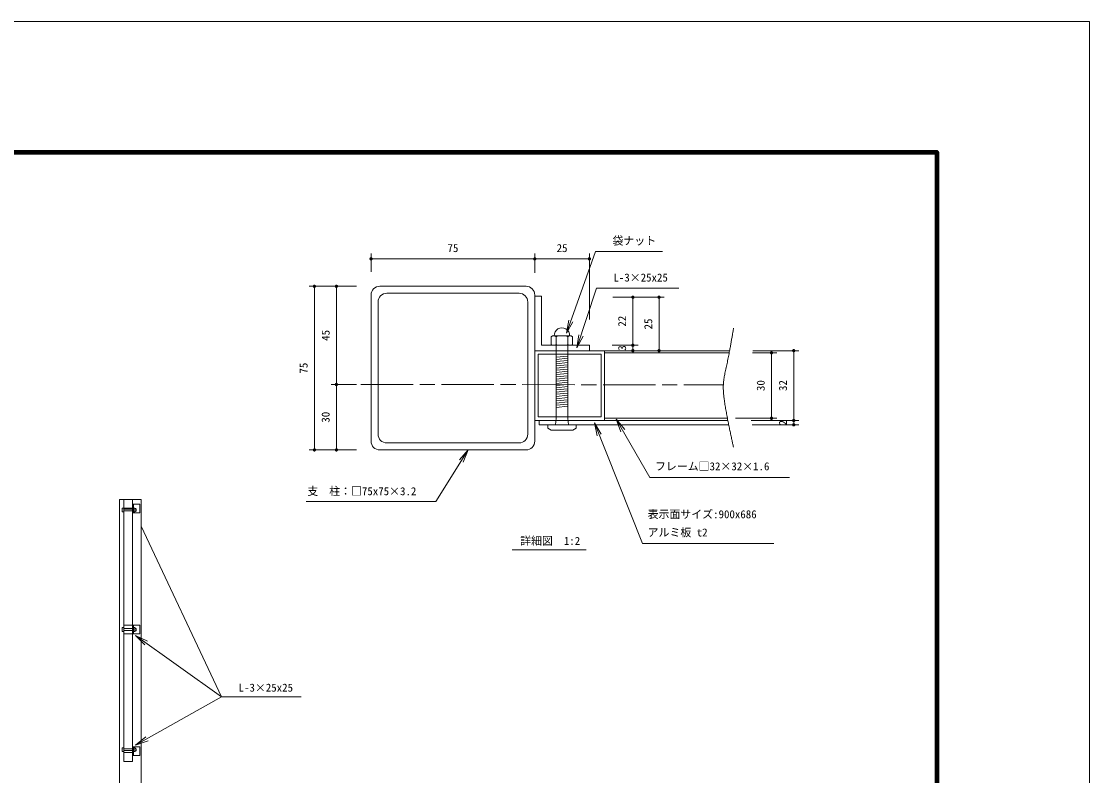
# Model space of a CAD drawing. Units: millimetres at full size, sheet at 1:15, with parts at other scales. Extents: x -300 to 6600, y -225 to 4680.
# Drawn here: x 2930 to 6600, y 2087 to 4680 of the extents above; entities that cross this region are included whole.
import ezdxf
from ezdxf.enums import TextEntityAlignment as Align

# ---------------------------------------------------------------- set-up
doc = ezdxf.new("R2010")
doc.units = ezdxf.units.MM
doc.header["$LTSCALE"] = 15
doc.linetypes.add('CHAIN', pattern=[18.5, 12, -1.5, 3.5, -1.5])
for name, color, linetype, lineweight in [('C-TTL', 2, 'Continuous', 140), ('D-BMK', 2, 'CHAIN', 13), ('D-STR', 1, 'Continuous', 13), ('D-STR-DIM', 7, 'Continuous', 13), ('D-STR-HTXT', 7, 'Continuous', 13), ('D-STR-TXT', 7, 'Continuous', 13)]:
    doc.layers.add(name, color=color, linetype=linetype, lineweight=lineweight)
doc.styles.add('ＭＳ ゴシック', font='')
doc.styles.get('ＭＳ ゴシック').set_extended_font_data('MS Gothic')

# ---------------------------------------------------------------- blocks, each defined once
blk = doc.blocks.new('filled_dot')
at = {"color": 0, "linetype": 'Continuous', "lineweight": -2, "const_width": 1.25}
blk.add_lwpolyline([(-0.625, 0, 1), (0.625, 0, 1)], format="xyb", close=True, dxfattribs=at)
blk = doc.blocks.new('open_arrow')
at = {"color": 0, "linetype": 'Continuous', "lineweight": -2}
blk.add_lwpolyline([(7.5, 1.25), (0, 0), (7.5, -1.25)], dxfattribs=at)

msp = doc.modelspace()

# ---------------------------------------------------------------- linework, layer by layer
at = {"layer": 'C-TTL', "color": 5, "lineweight": 13}
msp.add_lwpolyline([(-300, -225), (-300, 4680), (6600, 4680), (6600, -225)], close=True, dxfattribs=at)
at = {"layer": 'C-TTL'}
msp.add_lwpolyline([(225, 225), (225, 4230), (6075, 4230), (6075, 225)], close=True, dxfattribs=at)
at = {"layer": 'D-BMK'}
msp.add_line((4095.87, 3431.66), (5341.33, 3430.32), dxfattribs=at)
at = {"layer": 'D-STR'}
for p, q in [((4161.33, 3769.16), (4663.83, 3769.16)), ((4185.33, 3745.16), (4639.83, 3745.16)), ((4131.33, 3236.66), (4131.33, 3739.16)), ((4155.33, 3260.66), (4155.33, 3715.16)), ((4669.83, 3715.16), (4669.83, 3260.66)), ((4693.83, 3739.16), (4693.83, 3236.66)), ((4693.83, 3735.41), (4693.83, 3588.61)), ((4716.33, 3735.41), (4693.83, 3735.41)), ((4716.33, 3566.67), (4716.33, 3735.41)), ((4754.81, 3598.47), (4750.51, 3595.98)), ((4754.81, 3598.47), (4819.34, 3598.47)), ((4762.95, 3598.47), (4767.26, 3595.98)), ((4771.56, 3598.47), (4767.26, 3595.98)), ((4802.59, 3598.47), (4806.9, 3595.98)), ((4811.2, 3598.47), (4806.9, 3595.98)), ((4819.34, 3598.47), (4823.65, 3595.98)), ((4693.83, 3588.61), (4693.83, 3566.67)), ((4693.83, 3566.67), (4693.83, 3553.92)), ((4881.33, 3566.67), (4716.33, 3566.67)), ((4750.51, 3569.16), (4750.51, 3595.98)), ((4754.81, 3566.67), (4750.51, 3569.16)), ((4762.95, 3566.67), (4767.26, 3569.16)), ((4767.2, 3566.67), (4767.2, 3315.42)), ((4767.26, 3569.16), (4767.26, 3595.98)), ((4771.56, 3566.67), (4767.26, 3569.16)), ((4802.59, 3566.67), (4806.9, 3569.16)), ((4806.9, 3569.16), (4806.9, 3595.98)), ((4811.2, 3566.67), (4806.9, 3569.16)), ((4806.95, 3315.42), (4806.95, 3566.67)), ((4819.34, 3566.67), (4823.65, 3569.16)), ((4823.65, 3569.16), (4823.65, 3595.98)), ((4881.33, 3547.91), (4881.33, 3566.67)), ((4693.83, 3553.92), (4693.83, 3547.91)), ((4693.83, 3547.92), (4933.84, 3547.92)), ((4693.83, 3307.92), (4693.83, 3547.92)), ((4693.83, 3307.92), (4693.83, 3547.91)), ((4693.83, 3547.91), (4716.33, 3547.91)), ((4705.83, 3535.92), (4921.83, 3535.92)), ((4705.83, 3319.92), (4705.83, 3535.92)), ((4716.33, 3547.91), (4881.33, 3547.91)), ((4806.95, 3535.92), (4767.2, 3535.92)), ((4767.2, 3535.92), (4787.08, 3535.92)), ((4767.2, 3525.44), (4806.95, 3529.48)), ((4921.83, 3535.92), (4921.83, 3319.92)), ((4933.84, 3547.92), (4933.84, 3307.92)), ((4933.84, 3547.92), (5363.23, 3547.91)), ((4933.84, 3315.41), (4933.84, 3540.41)), ((4933.84, 3540.41), (5361.38, 3540.41)), ((4767.2, 3517.94), (4806.95, 3521.98)), ((4767.2, 3510.44), (4806.95, 3514.48)), ((4767.2, 3502.94), (4806.95, 3506.98)), ((4767.2, 3495.44), (4806.95, 3499.48)), ((4767.2, 3487.94), (4806.95, 3491.98)), ((4767.2, 3480.43), (4806.95, 3484.48)), ((4767.2, 3472.93), (4806.95, 3476.98)), ((4767.2, 3465.43), (4806.95, 3469.48)), ((4767.2, 3457.93), (4806.95, 3461.97)), ((4767.2, 3450.43), (4806.95, 3454.47)), ((4767.2, 3442.93), (4806.95, 3446.97)), ((4767.2, 3435.43), (4806.95, 3439.47)), ((4767.2, 3427.93), (4806.95, 3431.97)), ((4767.2, 3420.43), (4806.95, 3424.47)), ((4767.2, 3412.93), (4806.95, 3416.97)), ((4767.2, 3405.43), (4806.95, 3409.47)), ((4767.2, 3397.92), (4806.95, 3401.97)), ((4767.2, 3390.42), (4806.95, 3394.47)), ((4767.2, 3382.92), (4806.95, 3386.97)), ((4767.2, 3375.42), (4806.95, 3379.46)), ((4767.2, 3367.92), (4806.95, 3371.96)), ((4767.2, 3360.42), (4806.95, 3364.46)), ((4767.2, 3352.92), (4806.95, 3356.96)), ((4933.84, 3307.92), (4693.83, 3307.92)), ((4921.83, 3319.92), (4705.83, 3319.92)), ((4708.83, 3292.92), (4708.83, 3307.92)), ((4767.2, 3315.42), (4764.58, 3292.92)), ((4809.58, 3292.92), (4806.95, 3315.42)), ((5355.81, 3315.41), (4933.84, 3315.41)), ((5357.31, 3307.92), (4933.84, 3307.92)), ((5360.32, 3292.92), (4708.83, 3292.92)), ((4835.83, 3292.92), (4738.32, 3292.92)), ((4738.32, 3292.92), (4738.32, 3281.67)), ((4738.32, 3285.42), (4738.32, 3292.92)), ((4738.32, 3292.92), (4787.07, 3292.92)), ((4738.32, 3281.67), (4749.57, 3274.17)), ((4749.57, 3274.17), (4824.58, 3274.17)), ((4764.58, 3292.92), (4809.58, 3292.92)), ((4824.58, 3274.17), (4835.83, 3281.67)), ((4835.83, 3281.67), (4835.83, 3292.92)), ((4639.83, 3230.66), (4185.33, 3230.66)), ((4663.83, 3206.66), (4161.33, 3206.66)), ((3266.85, 1036.08), (3266.85, 3036.14)), ((3266.85, 3036.14), (3341.84, 3036.14)), ((3281.84, 3006.14), (3281.84, 3036.14)), ((3311.84, 3036.14), (3311.84, 3006.14)), ((3311.84, 2990.57), (3311.84, 3020.57)), ((3311.84, 3020.57), (3336.84, 3020.57)), ((3311.84, 2990.57), (3311.84, 3020.56)), ((3311.84, 3020.56), (3314.84, 3020.56)), ((3314.84, 3020.56), (3314.84, 2990.57)), ((3336.84, 3020.57), (3336.84, 2990.57)), ((3341.84, 3036.14), (3341.84, 1036.08)), ((3276.34, 2994.06), (3276.34, 3007.06)), ((3276.34, 3007.06), (3281.84, 3007.06)), ((3281.84, 2994.06), (3276.34, 2994.06)), ((3281.84, 3007.06), (3281.84, 2994.06)), ((3281.84, 3006.14), (3281.84, 2601.14)), ((3311.84, 3006.14), (3281.84, 3006.14)), ((3281.84, 2997.56), (3281.84, 3003.56)), ((3281.84, 3003.56), (3314.84, 3003.56)), ((3314.84, 2997.56), (3281.84, 2997.56)), ((3311.84, 3006.14), (3311.84, 2601.14)), ((3314.84, 2990.57), (3311.84, 2990.57)), ((3336.84, 2990.57), (3311.84, 2990.57)), ((3314.84, 3007.06), (3314.84, 2994.06)), ((3320.34, 3007.06), (3314.84, 3007.06)), ((3314.84, 3003.56), (3314.84, 2997.56)), ((3314.84, 2994.06), (3320.34, 2994.06)), ((3320.34, 2994.06), (3320.34, 3007.06)), ((3276.34, 2582.79), (3276.34, 2595.78)), ((3276.34, 2595.78), (3281.84, 2595.78)), ((3281.84, 2582.79), (3276.34, 2582.79)), ((3281.84, 2574.29), (3281.84, 2604.29)), ((3281.84, 2604.29), (3311.84, 2604.29)), ((3281.84, 2595.78), (3281.84, 2582.79)), ((3281.84, 2586.28), (3281.84, 2592.28)), ((3281.84, 2592.28), (3314.84, 2592.28)), ((3314.84, 2586.28), (3281.84, 2586.28)), ((3281.84, 2574.29), (3281.84, 2166.04)), ((3311.84, 2574.29), (3281.84, 2574.29)), ((3311.84, 2574.29), (3311.84, 2604.29)), ((3311.84, 2604.29), (3311.84, 2574.29)), ((3311.84, 2604.29), (3336.84, 2604.29)), ((3311.84, 2574.29), (3311.84, 2604.28)), ((3311.84, 2604.28), (3314.84, 2604.28)), ((3311.84, 2574.29), (3311.84, 2166.04)), ((3314.84, 2574.29), (3311.84, 2574.29)), ((3336.84, 2574.29), (3311.84, 2574.29)), ((3314.84, 2604.28), (3314.84, 2574.29)), ((3314.84, 2595.78), (3314.84, 2582.79)), ((3320.34, 2595.78), (3314.84, 2595.78)), ((3314.84, 2592.28), (3314.84, 2586.28)), ((3314.84, 2582.79), (3320.34, 2582.79)), ((3320.34, 2582.79), (3320.34, 2595.78)), ((3336.84, 2604.29), (3336.84, 2574.29)), ((3276.34, 2169.74), (3276.34, 2182.74)), ((3276.34, 2182.74), (3281.84, 2182.74)), ((3281.84, 2169.74), (3276.34, 2169.74)), ((3281.84, 2182.74), (3281.84, 2169.74)), ((3281.84, 2173.24), (3281.84, 2179.24)), ((3281.84, 2179.24), (3314.84, 2179.24)), ((3314.84, 2173.24), (3281.84, 2173.24)), ((3281.84, 2136.04), (3281.84, 2166.04)), ((3281.84, 2166.04), (3311.84, 2166.04)), ((3311.84, 2186.24), (3314.84, 2186.24)), ((3311.84, 2156.24), (3311.84, 2186.24)), ((3311.84, 2186.24), (3336.84, 2186.24)), ((3311.84, 2166.04), (3311.84, 2136.04)), ((3314.84, 2186.24), (3314.84, 2156.24)), ((3314.84, 2182.74), (3314.84, 2169.74)), ((3320.34, 2182.74), (3314.84, 2182.74)), ((3314.84, 2179.24), (3314.84, 2173.24)), ((3314.84, 2169.74), (3320.34, 2169.74)), ((3320.34, 2169.74), (3320.34, 2182.74)), ((3336.84, 2186.24), (3336.84, 2156.24)), ((3311.84, 2136.04), (3281.84, 2136.04)), ((3314.84, 2156.24), (3311.84, 2156.24)), ((3336.84, 2156.24), (3311.84, 2156.24))]:
    msp.add_line(p, q, dxfattribs=at)
for centre, radius, start, end in [((4161.34, 3739.15), 30.01, 90.021, 179.979), ((4185.34, 3715.15), 30.01, 90.021, 179.979), ((4639.82, 3715.15), 30.01, 0.021, 89.979), ((4663.82, 3739.15), 30.01, 0.021, 89.979), ((4787.08, 3600.06), 26.23, 356.5254, 183.4746), ((4161.34, 3236.67), 30.01, 180.021, 269.979), ((4185.34, 3260.66), 30.01, 180.021, 269.979), ((4639.82, 3260.66), 30.01, 270.021, 359.979), ((4663.82, 3236.67), 30.01, 270.021, 359.979), ((3320.28, 3001.89), 3.86, 41.362, 87.483), ((3320.44, 2998.85), 3.46, 270.114, 314.472), ((3319.36, 3000.13), 5.14, 313.046, 349.63), ((3318.4, 3000.55), 6.16, 0.117, 39.155), ((3318.1, 3000.56), 6.46, 347.946, 0.081), ((3320.44, 2587.55), 3.44, 270.033, 313.728), ((3320.28, 2590.61), 3.86, 41.362, 87.483), ((3319.39, 2588.83), 5.1, 312.304, 349.112), ((3318.4, 2589.27), 6.16, 0.117, 39.155), ((3318.05, 2589.28), 6.51, 347.434, 0.027), ((3320.44, 2174.5), 3.44, 270.033, 313.728), ((3320.28, 2177.57), 3.86, 41.362, 87.483), ((3319.39, 2175.78), 5.1, 312.304, 349.112), ((3318.4, 2176.23), 6.16, 0.117, 39.155), ((3318.05, 2176.24), 6.51, 347.434, 0.027)]:
    msp.add_arc(centre, radius, start, end, dxfattribs=at)
msp.add_open_spline([(5376.46, 3624.94), (5376.29, 3623.91), (5375.79, 3620.82), (5375.62, 3619.79), (5375.45, 3618.76), (5374.95, 3615.67), (5374.78, 3614.64), (5374.61, 3613.61), (5374.11, 3610.51), (5373.94, 3609.48), (5373.77, 3608.45), (5373.26, 3605.36), (5373.09, 3604.33), (5372.86, 3602.94), (5372.17, 3598.78), (5371.93, 3597.39), (5371.7, 3596), (5371, 3591.84), (5370.76, 3590.45), (5370.53, 3589.06), (5369.81, 3584.9), (5369.58, 3583.51), (5369.34, 3582.12), (5368.61, 3577.96), (5368.37, 3576.57), (5368.11, 3575.09), (5367.33, 3570.66), (5367.07, 3569.18), (5366.8, 3567.7), (5366.01, 3563.27), (5365.74, 3561.79), (5365.47, 3560.32), (5364.66, 3555.89), (5364.39, 3554.41), (5364.12, 3552.93), (5363.3, 3548.51), (5363.02, 3547.03), (5362.66, 3545.11), (5361.57, 3539.34), (5361.2, 3537.42), (5360.82, 3535.5), (5359.7, 3529.74), (5359.32, 3527.82), (5358.94, 3525.9), (5357.77, 3520.15), (5357.38, 3518.24), (5356.98, 3516.32), (5355.78, 3510.58), (5355.37, 3508.67), (5354.96, 3506.76), (5353.71, 3501.05), (5353.29, 3499.15), (5352.87, 3497.24), (5351.6, 3491.54), (5351.18, 3489.63), (5350.76, 3487.73), (5349.5, 3482.01), (5349.1, 3480.11), (5348.69, 3478.2), (5347.48, 3472.47), (5347.09, 3470.56), (5346.76, 3468.92), (5345.79, 3464), (5345.49, 3462.36), (5345.18, 3460.71), (5344.31, 3455.77), (5344.05, 3454.12), (5343.79, 3452.47), (5343.07, 3447.51), (5342.87, 3445.86), (5342.67, 3444.2), (5342.15, 3439.22), (5342.01, 3437.56), (5341.89, 3436.1), (5341.63, 3431.72), (5341.57, 3430.26), (5341.51, 3428.8), (5341.42, 3424.41), (5341.42, 3422.95), (5341.41, 3421.49), (5341.47, 3417.1), (5341.51, 3415.64), (5341.55, 3414.17), (5341.75, 3409.79), (5341.83, 3408.33), (5341.9, 3406.97), (5342.19, 3402.91), (5342.3, 3401.55), (5342.41, 3400.2), (5342.78, 3396.14), (5342.91, 3394.79), (5343.05, 3393.44), (5343.5, 3389.39), (5343.65, 3388.05), (5343.81, 3386.7), (5344.31, 3382.66), (5344.49, 3381.31), (5344.74, 3379.46), (5345.51, 3373.93), (5345.77, 3372.09), (5346.04, 3370.24), (5346.89, 3364.72), (5347.18, 3362.88), (5347.47, 3361.04), (5348.37, 3355.53), (5348.68, 3353.69), (5348.99, 3351.85), (5349.94, 3346.35), (5350.26, 3344.51), (5350.59, 3342.64), (5351.59, 3337.02), (5351.93, 3335.15), (5352.27, 3333.28), (5353.3, 3327.67), (5353.65, 3325.8), (5354, 3323.93), (5355.06, 3318.33), (5355.41, 3316.46), (5355.77, 3314.59), (5356.85, 3308.99), (5357.22, 3307.13), (5357.55, 3305.44), (5358.55, 3300.39), (5358.88, 3298.7), (5359.22, 3297.02), (5360.23, 3291.97), (5360.57, 3290.28), (5360.91, 3288.6), (5361.94, 3283.55), (5362.29, 3281.87), (5362.63, 3280.19), (5363.68, 3275.14), (5364.03, 3273.46), (5364.36, 3271.88), (5365.35, 3267.12), (5365.69, 3265.54), (5366.02, 3263.95), (5367.03, 3259.2), (5367.37, 3257.62), (5367.7, 3256.03), (5368.72, 3251.28), (5369.06, 3249.7), (5369.4, 3248.11), (5370.42, 3243.36), (5370.76, 3241.78), (5371.03, 3240.52), (5371.85, 3236.75), (5372.12, 3235.49), (5372.39, 3234.23), (5373.2, 3230.46), (5373.48, 3229.2), (5373.75, 3227.94), (5374.57, 3224.16), (5374.84, 3222.91), (5375.11, 3221.65), (5375.93, 3217.87), (5376.2, 3216.62)], degree=3, knots=[0, 0, 0, 0, 1, 1, 1, 2, 2, 2, 3, 3, 3, 4, 4, 4, 5, 5, 5, 6, 6, 6, 7, 7, 7, 8, 8, 8, 9, 9, 9, 10, 10, 10, 11, 11, 11, 12, 12, 12, 13, 13, 13, 14, 14, 14, 15, 15, 15, 16, 16, 16, 17, 17, 17, 18, 18, 18, 19, 19, 19, 20, 20, 20, 21, 21, 21, 22, 22, 22, 23, 23, 23, 24, 24, 24, 25, 25, 25, 26, 26, 26, 27, 27, 27, 28, 28, 28, 29, 29, 29, 30, 30, 30, 31, 31, 31, 32, 32, 32, 33, 33, 33, 34, 34, 34, 35, 35, 35, 36, 36, 36, 37, 37, 37, 38, 38, 38, 39, 39, 39, 40, 40, 40, 41, 41, 41, 42, 42, 42, 43, 43, 43, 44, 44, 44, 45, 45, 45, 46, 46, 46, 47, 47, 47, 48, 48, 48, 49, 49, 49, 50, 50, 50, 51, 51, 51, 52, 52, 52, 52], dxfattribs=at)
at = {"layer": 'D-STR-DIM'}
for p, q in [((4131.32, 3819.4), (4131.32, 3881.55)), ((4693.83, 3863.55), (4131.32, 3863.55)), ((4693.83, 3819.41), (4693.83, 3881.55)), ((4693.83, 3815.66), (4693.83, 3881.55)), ((4693.83, 3863.55), (4881.33, 3863.55)), ((4881.33, 3655.32), (4881.33, 3881.55)), ((4081.08, 3769.16), (3918.65, 3769.16)), ((3936.65, 3206.66), (3936.65, 3769.16)), ((4081.08, 3769.16), (3994.32, 3769.16)), ((4012.32, 3431.66), (4012.32, 3769.16)), ((4961.58, 3731.67), (5048.8, 3731.67)), ((5022.56, 3731.67), (5138.64, 3731.67)), ((5030.8, 3566.66), (5030.8, 3731.67)), ((5120.64, 3547.92), (5120.64, 3731.67)), ((4959.28, 3566.43), (5048.8, 3566.43)), ((4961.58, 3566.66), (5048.8, 3566.66)), ((5030.8, 3547.92), (5030.8, 3566.43)), ((4961.58, 3547.92), (5048.8, 3547.92)), ((5022.56, 3547.92), (5138.64, 3547.92)), ((5441.63, 3540.41), (5525.03, 3540.41)), ((5443.48, 3547.91), (5601.34, 3547.91)), ((5507.03, 3315.41), (5507.03, 3540.41)), ((5583.34, 3307.92), (5583.34, 3547.91)), ((4081.08, 3431.66), (3994.32, 3431.66)), ((4081.08, 3431.66), (3994.32, 3431.66)), ((4012.32, 3206.66), (4012.32, 3431.66)), ((5383.87, 3315.41), (5423.97, 3315.41)), ((5407.87, 3315.41), (5525.03, 3315.41)), ((5437.56, 3307.92), (5601.34, 3307.92)), ((5437.56, 3307.92), (5601.34, 3307.92)), ((5583.34, 3292.92), (5583.34, 3307.92)), ((5440.57, 3292.92), (5601.34, 3292.92)), ((4081.08, 3206.66), (3918.65, 3206.66)), ((4081.08, 3206.66), (3994.32, 3206.66))]:
    msp.add_line(p, q, dxfattribs=at)
at = {"layer": 'D-STR-HTXT'}
for p in [(3322.34, 2569.29), (3322.34, 2191.24)]:
    msp.add_line(p, (3617.84, 2357.92), dxfattribs=at)
for points in [[(4802.97, 3607.57), (4902.46, 3888.72), (4947.46, 3888.72), (5132.87, 3888.72)], [(4838.47, 3557.67), (4905.72, 3762.25), (4950.72, 3762.25), (5189.04, 3762.25)], [(4973.91, 3311.93), (5089.28, 3112.02), (5134.28, 3112.02), (5568.63, 3112.02)], [(4898.44, 3299.9), (5063.32, 2884.73), (5108.32, 2884.73), (5514.49, 2884.73)], [(4465.36, 3206.66), (4354.34, 3029.12), (4096.2, 3029.12), (3908.92, 3029.12)], [(3341.51, 2944.85), (3617.84, 2357.92), (3891.46, 2357.92)]]:
    msp.add_lwpolyline(points, dxfattribs=at)
at = {"layer": 'D-STR-TXT'}
msp.add_line((4616.41, 2862.77), (4870.41, 2862.77), dxfattribs=at)

# ---------------------------------------------------------------- block references
at = {"layer": 'D-STR-DIM', "xscale": 4.5, "yscale": 4.5}
for p in [(4131.32, 3863.55), (4693.83, 3863.55)]:
    msp.add_blockref('filled_dot', p, dxfattribs=at)
for p, rotation in [((4693.83, 3863.55), 180), ((4881.33, 3863.55), 180), ((3936.65, 3769.16), 270), ((4012.32, 3769.16), 270), ((5030.8, 3731.67), 270), ((5120.64, 3731.67), 270), ((5030.8, 3566.66), 90), ((5030.8, 3566.43), 270), ((5030.8, 3547.92), 90), ((5120.64, 3547.92), 90), ((5507.03, 3540.41), 270), ((5583.34, 3547.91), 270), ((4012.32, 3431.66), 90), ((4012.32, 3431.66), 270), ((5507.03, 3315.41), 90), ((5583.34, 3307.92), 90), ((5583.34, 3307.92), 270), ((5583.34, 3292.92), 90), ((3936.65, 3206.66), 90), ((4012.32, 3206.66), 90)]:
    msp.add_blockref('filled_dot', p, dxfattribs=dict(at, rotation=rotation))
at = {"layer": 'D-STR-HTXT', "xscale": 6, "yscale": 6}
for p, rotation in [((4802.97, 3607.57), 70.5), ((4838.47, 3557.67), 71.8), ((4973.91, 3311.93), 300), ((4898.44, 3299.9), 291.7), ((4465.36, 3206.66), 238), ((3322.34, 2569.29), 324.4), ((3322.34, 2191.24), 29.4)]:
    msp.add_blockref('open_arrow', p, dxfattribs=dict(at, rotation=rotation))

# ---------------------------------------------------------------- texts
at = {"layer": 'D-STR-DIM', "style": 'ＭＳ ゴシック'}
for s, p in [('75', (4412.58, 3914.37)), ('25', (4787.58, 3914.37))]:
    msp.add_text(s, height=27.49, dxfattribs=at).set_placement(p, align=Align.TOP_CENTER)
for s, p in [('22', (4979.98, 3649.17)), ('25', (5069.83, 3639.8)), ('45', (3961.5, 3600.41)), ('3', (4979.98, 3557.17)), ('75', (3885.83, 3487.91)), ('30', (5456.21, 3427.91)), ('32', (5532.52, 3427.92)), ('30', (3961.5, 3319.16)), ('2', (5532.52, 3300.42))]:
    msp.add_text(s, height=27.49, rotation=90, dxfattribs=at).set_placement(p, align=Align.TOP_CENTER)
at = {"layer": 'D-STR-HTXT', "style": 'ＭＳ ゴシック'}
for s, p in [('袋ナット', (4960.78, 3939.54)), ('L-3×25x25', (4964.03, 3813.06)), ('フレーム□32×32×1.6', (5106.76, 3164.1)), ('支\u3000柱：□75x75×3.2', (3912.5, 3078.51)), ('表示面サイズ:900x686', (5081.48, 2999.3)), ('アルミ板 t2', (5081.48, 2936.8)), ('L-3×25x25', (3676.15, 2403.25))]:
    msp.add_text(s, height=27.49, dxfattribs=at).set_placement(p, align=Align.TOP_LEFT)
at = {"layer": 'D-STR-TXT', "style": 'ＭＳ ゴシック'}
msp.add_text('詳細図\u30001:2', height=27.49, dxfattribs=at).set_placement((4746.64, 2907.77), align=Align.TOP_CENTER)

doc.saveas('drawing.dxf')
